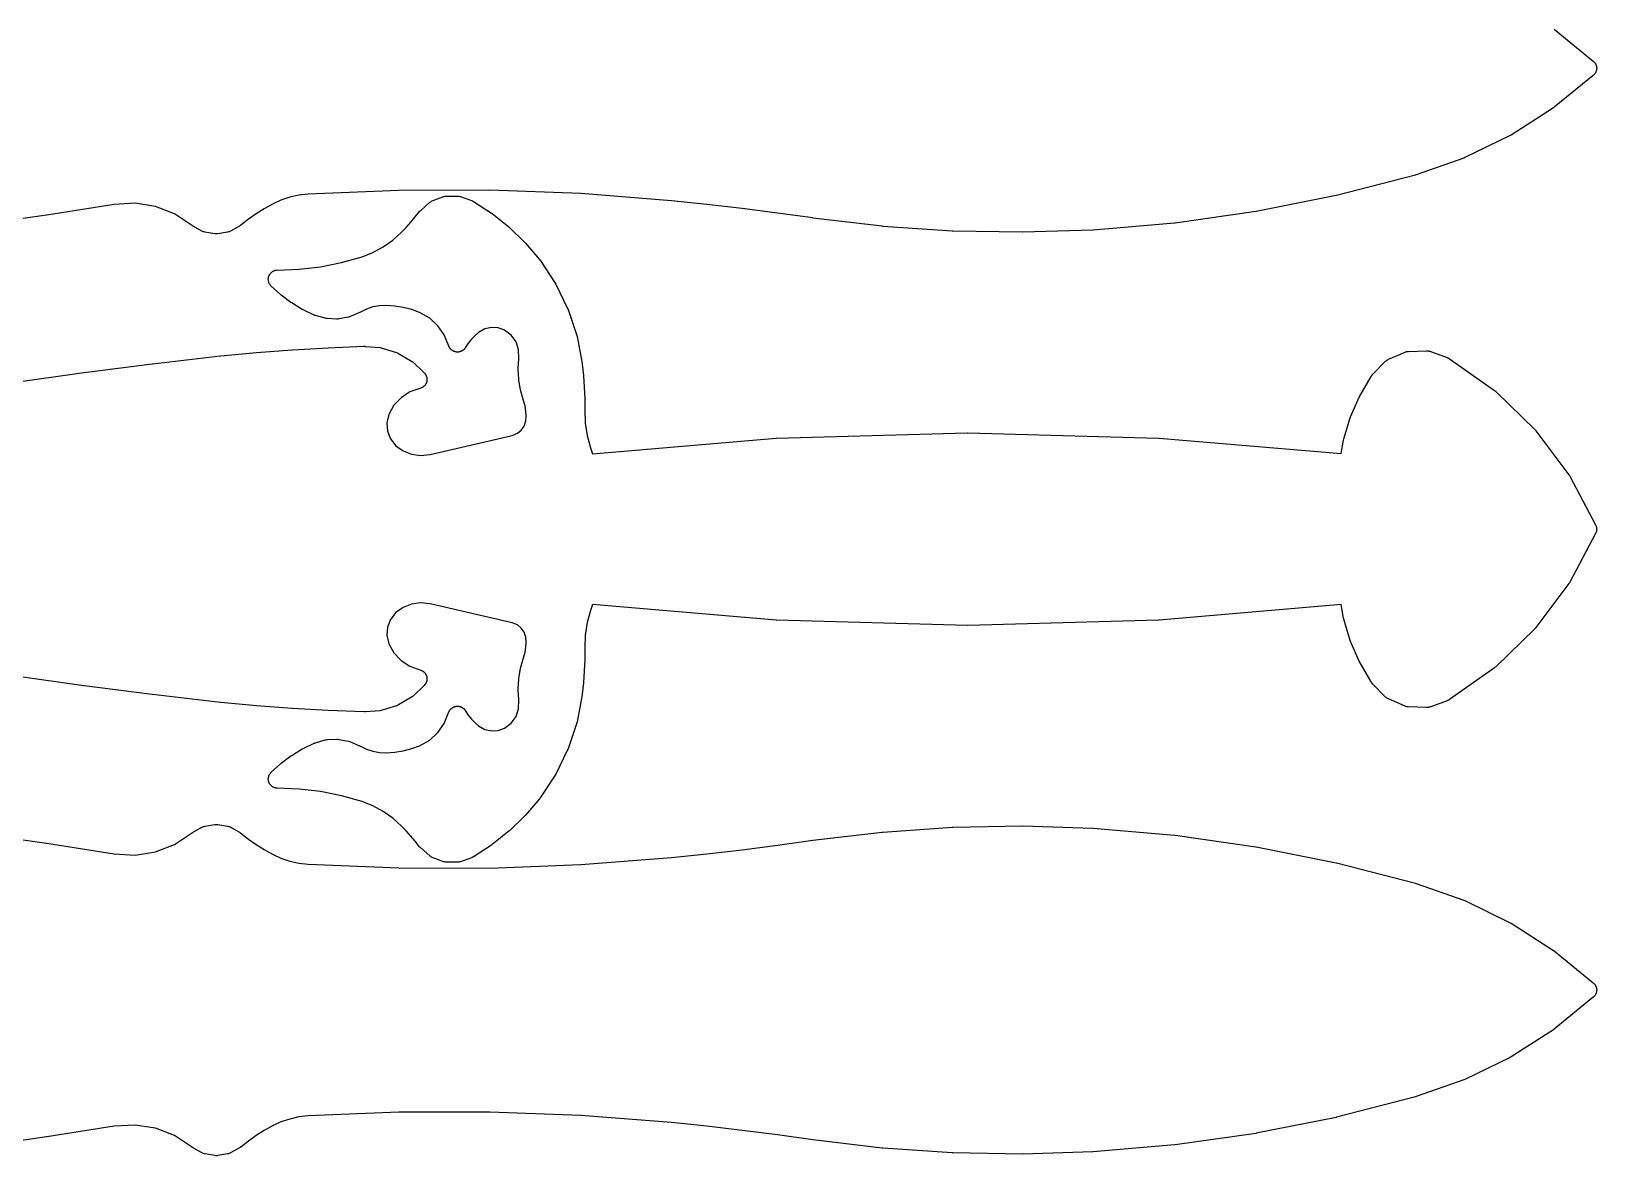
# Model space of a CAD drawing. Header units: metres. Extents: x 0 to 3000, y 0 to 1240.
# Drawn here: x 1698.4 to 2038.1, y 715.7 to 959.7 of the extents above; entities that cross this region are included whole.
import ezdxf

# ---------------------------------------------------------------- set-up
doc = ezdxf.new("R2010")
doc.units = ezdxf.units.M

msp = doc.modelspace()

# ---------------------------------------------------------------- linework, layer by layer
at = {"color": 1}
for points in [[(2028.88, 960.14), (2037.36, 953.21), (2037.36, 953.21), (2037.36, 953.2), (2037.43, 953.14), (2037.5, 953.08), (2037.51, 953.07), (2037.51, 953.07), (2037.57, 953), (2037.64, 952.93), (2037.64, 952.93), (2037.64, 952.93), (2037.7, 952.85), (2037.75, 952.77), (2037.76, 952.77), (2037.76, 952.77), (2037.81, 952.69), (2037.85, 952.61), (2037.86, 952.6), (2037.86, 952.6), (2037.9, 952.51), (2037.94, 952.43), (2037.94, 952.42), (2037.94, 952.42), (2037.97, 952.33), (2038.01, 952.24), (2038.01, 952.24), (2038.01, 952.24), (2038.03, 952.14), (2038.05, 952.05), (2038.05, 952.05), (2038.06, 952.05), (2038.07, 951.95), (2038.08, 951.86), (2038.08, 951.86), (2038.08, 951.85), (2038.09, 951.76), (2038.09, 951.66), (2038.09, 951.66), (2038.09, 951.66), (2038.09, 951.56), (2038.08, 951.47), (2038.08, 951.46), (2038.08, 951.46), (2038.07, 951.37), (2038.06, 951.27), (2038.05, 951.27), (2038.05, 951.27), (2038.03, 951.17), (2038.01, 951.08), (2038.01, 951.08), (2038.01, 951.08), (2037.97, 950.99), (2037.94, 950.9), (2037.94, 950.89), (2037.94, 950.89), (2037.9, 950.81), (2037.86, 950.72), (2037.86, 950.72), (2037.85, 950.71), (2037.81, 950.63), (2037.76, 950.55), (2037.76, 950.55), (2037.75, 950.54), (2037.7, 950.47), (2037.64, 950.39), (2037.64, 950.39), (2037.64, 950.39), (2037.57, 950.32), (2037.51, 950.25), (2037.51, 950.25), (2037.5, 950.24), (2037.43, 950.18), (2037.36, 950.12), (2037.36, 950.11), (2037.36, 950.11), (2028.88, 943.18), (2028.69, 943.04), (2019.5, 937.16), (2019.3, 937.05), (2009.49, 932.26), (2009.27, 932.17), (1998.94, 928.54), (1998.86, 928.51), (1998.78, 928.49), (1981.65, 924.07), (1981.54, 924.04), (1964.21, 920.59), (1964.1, 920.57), (1946.6, 918.08), (1946.49, 918.07), (1928.86, 916.56), (1928.81, 916.56), (1928.75, 916.55), (1913.61, 916.06), (1913.51, 916.06), (1898.37, 916.33), (1898.27, 916.33), (1883.17, 917.36), (1883.06, 917.37), (1868.02, 919.16), (1868, 919.17), (1867.98, 919.17), (1860.33, 920.23), (1852.67, 921.21), (1845.01, 922.1), (1837.35, 922.9), (1817.65, 924.45), (1797.94, 925.2), (1778.21, 925.17), (1758.52, 924.35), (1756.48, 924.12), (1754.52, 923.68), (1752.62, 923.04), (1750.76, 922.19), (1748.98, 921.19), (1747.23, 920.09), (1745.54, 918.9), (1743.87, 917.6), (1743.83, 917.57), (1743.79, 917.54), (1743.74, 917.51), (1743.71, 917.49), (1743.66, 917.46), (1743.62, 917.43), (1741.69, 916.34), (1741.54, 916.26), (1741.38, 916.2), (1741.21, 916.15), (1741.04, 916.11), (1738.92, 915.75), (1738.69, 915.72), (1738.47, 915.72), (1738.24, 915.75), (1736.12, 916.11), (1735.95, 916.15), (1735.79, 916.2), (1735.63, 916.26), (1735.47, 916.34), (1733.54, 917.43), (1733.49, 917.47), (1733.43, 917.5), (1729.51, 920.08), (1725.38, 921.68), (1721.01, 922.36), (1716.43, 922.1), (1701.8, 919.78), (1701.77, 919.78), (1687.02, 917.66)], [(1695.12, 883.54), (1709.87, 885.66), (1709.9, 885.66), (1724.69, 887.56), (1724.72, 887.56), (1739.53, 889.24), (1739.55, 889.24), (1739.57, 889.24), (1747.28, 889.98), (1747.32, 889.98), (1755.05, 890.58), (1755.09, 890.58), (1762.83, 891.03), (1762.87, 891.03), (1770.62, 891.33), (1770.64, 891.33), (1770.67, 891.33), (1770.74, 891.33), (1770.82, 891.33), (1770.84, 891.33), (1770.87, 891.32), (1774.15, 891.05), (1774.37, 891.02), (1774.59, 890.96), (1777.7, 889.97), (1777.9, 889.89), (1778.1, 889.79), (1780.91, 888.13), (1781.1, 888.01), (1781.27, 887.86), (1783.66, 885.6), (1783.72, 885.54), (1783.78, 885.48), (1783.79, 885.47), (1783.8, 885.46), (1783.85, 885.39), (1783.9, 885.33), (1783.91, 885.31), (1783.92, 885.3), (1783.97, 885.23), (1784.01, 885.16), (1784.02, 885.15), (1784.03, 885.14), (1784.07, 885.06), (1784.1, 884.99), (1784.11, 884.97), (1784.12, 884.96), (1784.15, 884.88), (1784.18, 884.81), (1784.18, 884.79), (1784.19, 884.78), (1784.21, 884.7), (1784.23, 884.62), (1784.24, 884.6), (1784.24, 884.59), (1784.26, 884.51), (1784.27, 884.43), (1784.27, 884.41), (1784.27, 884.4), (1784.28, 884.31), (1784.29, 884.23), (1784.29, 884.22), (1784.29, 884.2), (1784.29, 884.12), (1784.29, 884.03), (1784.29, 884.02), (1784.29, 884), (1784.28, 883.92), (1784.27, 883.84), (1784.26, 883.82), (1784.26, 883.81), (1784.24, 883.73), (1784.23, 883.65), (1784.22, 883.63), (1784.22, 883.62), (1784.19, 883.54), (1784.17, 883.46), (1784.16, 883.45), (1784.16, 883.43), (1784.13, 883.36), (1784.09, 883.28), (1784.09, 883.27), (1784.08, 883.25), (1784.04, 883.18), (1784, 883.11), (1783.99, 883.09), (1783.98, 883.08), (1783.94, 883.01), (1783.89, 882.94), (1783.88, 882.93), (1783.87, 882.92), (1783.82, 882.86), (1783.76, 882.79), (1783.75, 882.78), (1783.74, 882.77), (1783.68, 882.71), (1783.62, 882.65), (1783.61, 882.65), (1783.6, 882.63), (1783.54, 882.58), (1783.47, 882.53), (1783.46, 882.52), (1783.45, 882.51), (1783.38, 882.47), (1783.31, 882.42), (1783.29, 882.42), (1783.28, 882.41), (1783.21, 882.37), (1783.13, 882.33), (1783.12, 882.33), (1783.11, 882.32), (1783.03, 882.29), (1782.95, 882.26), (1780.56, 881.42), (1778.67, 880.18), (1777.13, 878.53), (1776.03, 876.55), (1775.59, 874.72), (1775.72, 872.92), (1776.38, 871.24), (1777.55, 869.77), (1779.14, 868.63), (1780.96, 867.91), (1782.9, 867.64), (1784.99, 867.86), (1802.77, 871.99), (1803.93, 872.45), (1804.76, 873.12), (1805.36, 874), (1805.71, 875.13), (1805.8, 876.16), (1805.76, 877.27), (1805.58, 878.37), (1805.24, 879.57), (1804.64, 881.63), (1804.59, 881.86), (1804.23, 883.97), (1804.2, 884.2), (1804.1, 886.34), (1804.1, 886.57), (1804.24, 888.62), (1804.18, 890.65), (1803.62, 892.32), (1802.58, 893.75), (1801.13, 894.85), (1799.74, 895.35), (1798.29, 895.44), (1796.88, 895.11), (1795.5, 894.34), (1794.72, 893.68), (1793.95, 892.88), (1793.25, 892.01), (1792.6, 890.99), (1792.58, 890.96), (1792.56, 890.94), (1792.52, 890.88), (1792.48, 890.83), (1792.46, 890.81), (1792.45, 890.78), (1792.4, 890.73), (1792.35, 890.68), (1792.33, 890.66), (1792.31, 890.64), (1792.26, 890.59), (1792.21, 890.55), (1792.19, 890.53), (1792.16, 890.51), (1792.11, 890.47), (1792.05, 890.43), (1792.03, 890.41), (1792.01, 890.4), (1791.95, 890.36), (1791.89, 890.32), (1791.86, 890.31), (1791.84, 890.3), (1791.77, 890.27), (1791.71, 890.24), (1791.68, 890.23), (1791.66, 890.21), (1791.59, 890.19), (1791.53, 890.17), (1791.5, 890.16), (1791.47, 890.15), (1791.4, 890.13), (1791.34, 890.12), (1791.31, 890.11), (1791.28, 890.11), (1791.21, 890.1), (1791.14, 890.08), (1791.12, 890.08), (1791.09, 890.08), (1791.02, 890.08), (1790.95, 890.07), (1790.92, 890.07), (1790.89, 890.07), (1790.82, 890.08), (1790.75, 890.08), (1790.72, 890.08), (1790.69, 890.08), (1790.63, 890.1), (1790.56, 890.1), (1790.53, 890.11), (1790.5, 890.12), (1790.43, 890.13), (1790.37, 890.15), (1790.34, 890.16), (1790.31, 890.17), (1790.25, 890.19), (1790.18, 890.21), (1790.15, 890.22), (1790.13, 890.23), (1790.06, 890.26), (1790, 890.29), (1789.98, 890.31), (1789.95, 890.32), (1789.89, 890.36), (1789.83, 890.39), (1789.81, 890.41), (1789.78, 890.42), (1789.73, 890.46), (1789.67, 890.51), (1789.65, 890.52), (1789.63, 890.54), (1789.58, 890.59), (1789.52, 890.63), (1789.5, 890.66), (1789.48, 890.68), (1789.44, 890.73), (1789.39, 890.78), (1789.37, 890.8), (1789.35, 890.82), (1789.31, 890.88), (1789.27, 890.93), (1789.26, 890.96), (1789.24, 890.98), (1789.2, 891.04), (1789.17, 891.1), (1789.15, 891.13), (1789.14, 891.15), (1789.11, 891.21), (1789.08, 891.28), (1789.07, 891.3), (1789.06, 891.33), (1788.06, 893.82), (1786.68, 895.8), (1784.89, 897.43), (1782.7, 898.66), (1780.99, 899.28), (1779.16, 899.76), (1777.31, 900.06), (1775.45, 900.2), (1773.97, 900.13), (1772.55, 899.86), (1771.18, 899.4), (1769.75, 898.69), (1769.71, 898.67), (1769.67, 898.65), (1767.72, 897.79), (1767.5, 897.71), (1767.27, 897.65), (1765.2, 897.27), (1764.98, 897.24), (1764.75, 897.23), (1762.64, 897.33), (1762.41, 897.35), (1762.19, 897.4), (1760.13, 897.99), (1760.07, 898.01), (1760, 898.03), (1759.98, 898.04), (1759.95, 898.05), (1759.88, 898.08), (1759.82, 898.1), (1757.4, 899.25), (1757.22, 899.35), (1754.94, 900.74), (1754.77, 900.85), (1752.63, 902.46), (1752.48, 902.59), (1750.51, 904.41), (1750.51, 904.41), (1750.51, 904.41), (1750.44, 904.48), (1750.37, 904.55), (1750.37, 904.55), (1750.37, 904.55), (1750.31, 904.63), (1750.25, 904.7), (1750.25, 904.7), (1750.25, 904.7), (1750.19, 904.78), (1750.14, 904.86), (1750.14, 904.87), (1750.14, 904.87), (1750.1, 904.95), (1750.05, 905.04), (1750.05, 905.04), (1750.05, 905.04), (1750.01, 905.13), (1749.98, 905.22), (1749.98, 905.22), (1749.98, 905.23), (1749.95, 905.32), (1749.92, 905.41), (1749.92, 905.41), (1749.92, 905.41), (1749.9, 905.51), (1749.89, 905.6), (1749.89, 905.6), (1749.89, 905.61), (1749.88, 905.7), (1749.87, 905.8), (1749.87, 905.8), (1749.87, 905.8), (1749.87, 905.9), (1749.87, 905.99), (1749.87, 906), (1749.87, 906), (1749.88, 906.09), (1749.89, 906.19), (1749.89, 906.19), (1749.89, 906.19), (1749.91, 906.29), (1749.93, 906.38), (1749.93, 906.38), (1749.93, 906.39), (1749.96, 906.48), (1749.99, 906.57), (1749.99, 906.57), (1749.99, 906.57), (1750.03, 906.66), (1750.07, 906.75), (1750.07, 906.75), (1750.07, 906.75), (1750.12, 906.84), (1750.16, 906.92), (1750.16, 906.92), (1750.17, 906.93), (1750.22, 907), (1750.27, 907.08), (1750.28, 907.08), (1750.28, 907.09), (1750.34, 907.16), (1750.4, 907.23), (1750.4, 907.23), (1750.4, 907.24), (1750.47, 907.3), (1750.54, 907.37), (1750.54, 907.37), (1750.54, 907.37), (1750.62, 907.43), (1750.69, 907.49), (1750.7, 907.49), (1750.7, 907.5), (1750.78, 907.55), (1750.86, 907.6), (1750.86, 907.6), (1750.86, 907.6), (1750.95, 907.65), (1751.03, 907.69), (1751.03, 907.69), (1751.04, 907.69), (1751.13, 907.73), (1751.21, 907.76), (1751.22, 907.77), (1751.22, 907.77), (1751.31, 907.79), (1751.4, 907.82), (1751.4, 907.82), (1751.41, 907.82), (1751.5, 907.84), (1751.59, 907.86), (1751.6, 907.86), (1751.6, 907.86), (1751.7, 907.86), (1751.79, 907.87), (1751.79, 907.87), (1751.8, 907.87), (1756.54, 908.04), (1761.17, 908.59), (1765.74, 909.5), (1770.21, 910.77), (1772.57, 911.71), (1774.79, 912.91), (1776.85, 914.37), (1778.76, 916.09), (1779.77, 917.14), (1780.77, 918.25), (1781.75, 919.39), (1782.7, 920.58), (1782.75, 920.63), (1782.79, 920.68), (1782.82, 920.7), (1782.83, 920.72), (1782.89, 920.77), (1782.93, 920.82), (1784.83, 922.5), (1784.97, 922.61), (1785.12, 922.71), (1785.28, 922.8), (1785.44, 922.87), (1787.74, 923.75), (1787.91, 923.81), (1788.08, 923.85), (1788.25, 923.87), (1788.43, 923.89), (1790.89, 923.92), (1791.07, 923.92), (1791.24, 923.89), (1791.42, 923.86), (1791.59, 923.8), (1793.98, 922.95), (1794.01, 922.94), (1794.04, 922.93), (1794.1, 922.9), (1794.1, 922.9), (1794.16, 922.87), (1794.19, 922.86), (1794.22, 922.84), (1794.28, 922.81), (1794.33, 922.78), (1794.36, 922.76), (1794.39, 922.75), (1798.29, 920.22), (1798.45, 920.11), (1802.08, 917.22), (1802.22, 917.09), (1805.55, 913.86), (1805.68, 913.72), (1808.69, 910.17), (1808.7, 910.16), (1808.71, 910.14), (1808.76, 910.08), (1808.81, 910.02), (1808.82, 910), (1808.83, 909.99), (1812.1, 905.06), (1812.24, 904.83), (1814.82, 899.53), (1814.92, 899.29), (1816.78, 893.69), (1816.85, 893.44), (1817.96, 887.62), (1817.98, 887.54), (1817.99, 887.46), (1818.25, 885.02), (1818.25, 884.95), (1818.42, 882.5), (1818.43, 882.43), (1818.51, 879.98), (1818.51, 879.91), (1818.51, 877.5), (1818.61, 874.67), (1819.02, 871.95), (1819.74, 869.29), (1820.24, 868.01), (1860.04, 871.41), (1860.16, 871.42), (1901.54, 872.59), (1901.66, 872.59), (1943.04, 871.42), (1943.16, 871.41), (1982.63, 868.04), (1983.17, 870.99), (1983.23, 871.22), (1984.63, 875.81), (1984.71, 876.03), (1986.63, 880.44), (1986.74, 880.64), (1989.16, 884.81), (1989.19, 884.86), (1989.22, 884.9), (1989.25, 884.94), (1989.27, 884.97), (1989.3, 885.02), (1989.34, 885.06), (1989.37, 885.09), (1989.39, 885.13), (1989.43, 885.17), (1989.47, 885.21), (1992.3, 888.08), (1992.44, 888.21), (1992.59, 888.32), (1992.76, 888.42), (1992.93, 888.51), (1996.51, 890.07), (1996.68, 890.13), (1996.86, 890.18), (1997.04, 890.21), (1997.23, 890.23), (2001.13, 890.37), (2001.32, 890.37), (2001.51, 890.35), (2001.7, 890.31), (2001.88, 890.26), (2005.68, 888.89), (2005.74, 888.86), (2005.81, 888.84), (2005.83, 888.83), (2005.86, 888.82), (2005.92, 888.78), (2005.99, 888.75), (2006.01, 888.74), (2006.03, 888.72), (2006.09, 888.68), (2006.15, 888.64), (2015.94, 881.72), (2016.06, 881.62), (2016.18, 881.52), (2024.71, 873.21), (2024.82, 873.1), (2024.92, 872.98), (2032.07, 863.45), (2032.16, 863.32), (2032.24, 863.18), (2037.86, 852.6), (2037.9, 852.51), (2037.94, 852.43), (2037.94, 852.42), (2037.94, 852.42), (2037.97, 852.33), (2038.01, 852.25), (2038.01, 852.24), (2038.01, 852.23), (2038.03, 852.14), (2038.05, 852.06), (2038.05, 852.05), (2038.06, 852.04), (2038.07, 851.95), (2038.08, 851.86), (2038.08, 851.86), (2038.08, 851.85), (2038.09, 851.76), (2038.09, 851.66), (2038.09, 851.66), (2038.09, 851.65), (2038.09, 851.56), (2038.08, 851.47), (2038.08, 851.46), (2038.08, 851.46), (2038.07, 851.37), (2038.06, 851.27), (2038.05, 851.27), (2038.05, 851.26), (2038.03, 851.17), (2038.01, 851.08), (2038.01, 851.08), (2038.01, 851.07), (2037.97, 850.99), (2037.94, 850.9), (2037.94, 850.89), (2037.94, 850.89), (2037.9, 850.81), (2037.86, 850.72), (2032.24, 840.14), (2032.16, 840), (2032.07, 839.87), (2024.92, 830.34), (2024.82, 830.22), (2024.71, 830.11), (2016.18, 821.8), (2016.06, 821.7), (2015.94, 821.6), (2006.15, 814.68), (2006.09, 814.64), (2006.03, 814.59), (2006.01, 814.58), (2005.99, 814.57), (2005.92, 814.54), (2005.86, 814.5), (2005.83, 814.49), (2005.81, 814.48), (2005.74, 814.45), (2005.68, 814.43), (2001.88, 813.06), (2001.7, 813.01), (2001.51, 812.97), (2001.32, 812.95), (2001.13, 812.95), (1997.23, 813.09), (1997.04, 813.11), (1996.86, 813.14), (1996.68, 813.19), (1996.51, 813.25), (1992.93, 814.81), (1992.76, 814.89), (1992.59, 815), (1992.44, 815.11), (1992.3, 815.24), (1989.47, 818.11), (1989.43, 818.15), (1989.39, 818.19), (1989.37, 818.23), (1989.34, 818.26), (1989.3, 818.3), (1989.27, 818.34), (1989.25, 818.38), (1989.22, 818.42), (1989.19, 818.46), (1989.16, 818.51), (1986.74, 822.68), (1986.63, 822.88), (1984.71, 827.29), (1984.63, 827.51), (1983.23, 832.1), (1983.17, 832.33), (1982.63, 835.28), (1943.16, 831.91), (1943.04, 831.9), (1901.66, 830.73), (1901.54, 830.73), (1860.16, 831.9), (1860.04, 831.91), (1820.24, 835.31), (1819.74, 834.03), (1819.02, 831.37), (1818.61, 828.65), (1818.51, 825.82), (1818.51, 823.41), (1818.51, 823.34), (1818.43, 820.89), (1818.42, 820.82), (1818.25, 818.37), (1818.25, 818.3), (1817.99, 815.86), (1817.98, 815.78), (1817.96, 815.7), (1816.85, 809.88), (1816.78, 809.62), (1814.92, 804.03), (1814.82, 803.79), (1812.24, 798.49), (1812.1, 798.26), (1808.83, 793.33), (1808.82, 793.32), (1808.81, 793.3), (1808.76, 793.24), (1808.71, 793.17), (1808.7, 793.16), (1808.69, 793.15), (1805.68, 789.6), (1805.55, 789.46), (1802.22, 786.23), (1802.08, 786.1), (1798.45, 783.21), (1798.29, 783.1), (1794.39, 780.57), (1794.36, 780.56), (1794.33, 780.54), (1794.28, 780.51), (1794.22, 780.48), (1794.19, 780.46), (1794.16, 780.44), (1794.1, 780.42), (1794.04, 780.39), (1794.01, 780.38), (1793.98, 780.37), (1791.59, 779.51), (1791.42, 779.46), (1791.24, 779.42), (1791.07, 779.4), (1790.89, 779.4), (1788.43, 779.43), (1788.25, 779.44), (1788.08, 779.47), (1787.91, 779.51), (1787.74, 779.57), (1785.44, 780.45), (1785.28, 780.52), (1785.12, 780.61), (1784.97, 780.71), (1784.83, 780.82), (1782.93, 782.5), (1782.89, 782.55), (1782.83, 782.6), (1782.82, 782.62), (1782.79, 782.64), (1782.75, 782.69), (1782.7, 782.74), (1781.75, 783.93), (1780.77, 785.07), (1779.77, 786.18), (1778.76, 787.23), (1776.85, 788.95), (1774.79, 790.41), (1772.57, 791.61), (1770.21, 792.54), (1765.74, 793.82), (1761.17, 794.73), (1756.54, 795.27), (1751.8, 795.45), (1751.79, 795.45), (1751.79, 795.45), (1751.7, 795.45), (1751.6, 795.46), (1751.6, 795.46), (1751.59, 795.46), (1751.5, 795.48), (1751.41, 795.5), (1751.4, 795.5), (1751.4, 795.5), (1751.31, 795.53), (1751.22, 795.55), (1751.22, 795.55), (1751.21, 795.55), (1751.13, 795.59), (1751.04, 795.63), (1751.03, 795.63), (1751.03, 795.63), (1750.95, 795.67), (1750.86, 795.72), (1750.86, 795.72), (1750.86, 795.72), (1750.78, 795.77), (1750.7, 795.82), (1750.7, 795.82), (1750.69, 795.83), (1750.62, 795.89), (1750.54, 795.95), (1750.54, 795.95), (1750.54, 795.95), (1750.47, 796.02), (1750.4, 796.08), (1750.4, 796.08), (1750.4, 796.09), (1750.34, 796.16), (1750.28, 796.23), (1750.28, 796.23), (1750.27, 796.24), (1750.22, 796.32), (1750.17, 796.39), (1750.16, 796.4), (1750.16, 796.4), (1750.12, 796.48), (1750.07, 796.57), (1750.07, 796.57), (1750.07, 796.57), (1750.03, 796.66), (1749.99, 796.75), (1749.99, 796.75), (1749.99, 796.75), (1749.96, 796.84), (1749.93, 796.93), (1749.93, 796.94), (1749.93, 796.94), (1749.91, 797.03), (1749.89, 797.13), (1749.89, 797.13), (1749.89, 797.13), (1749.88, 797.23), (1749.87, 797.32), (1749.87, 797.32), (1749.87, 797.33), (1749.87, 797.42), (1749.87, 797.52), (1749.87, 797.52), (1749.87, 797.52), (1749.88, 797.62), (1749.89, 797.71), (1749.89, 797.71), (1749.89, 797.72), (1749.9, 797.81), (1749.92, 797.91), (1749.92, 797.91), (1749.92, 797.91), (1749.95, 798), (1749.98, 798.09), (1749.98, 798.1), (1749.98, 798.1), (1750.01, 798.19), (1750.05, 798.28), (1750.05, 798.28), (1750.05, 798.28), (1750.1, 798.37), (1750.14, 798.45), (1750.14, 798.45), (1750.14, 798.46), (1750.19, 798.53), (1750.25, 798.61), (1750.25, 798.62), (1750.25, 798.62), (1750.31, 798.69), (1750.37, 798.77), (1750.37, 798.77), (1750.37, 798.77), (1750.44, 798.84), (1750.51, 798.91), (1750.51, 798.91), (1750.51, 798.91), (1752.48, 800.73), (1752.63, 800.86), (1754.77, 802.47), (1754.94, 802.58), (1757.22, 803.97), (1757.4, 804.06), (1759.82, 805.22), (1759.88, 805.24), (1759.95, 805.27), (1759.98, 805.28), (1760, 805.29), (1760.07, 805.31), (1760.13, 805.33), (1762.19, 805.92), (1762.41, 805.97), (1762.64, 805.99), (1764.75, 806.09), (1764.98, 806.08), (1765.2, 806.05), (1767.27, 805.67), (1767.5, 805.61), (1767.72, 805.53), (1769.67, 804.67), (1769.71, 804.65), (1769.75, 804.63), (1771.18, 803.92), (1772.55, 803.46), (1773.97, 803.19), (1775.45, 803.12), (1777.31, 803.25), (1779.16, 803.56), (1780.99, 804.04), (1782.7, 804.66), (1784.89, 805.89), (1786.68, 807.52), (1788.06, 809.5), (1789.06, 811.99), (1789.07, 812.02), (1789.08, 812.04), (1789.11, 812.1), (1789.14, 812.17), (1789.15, 812.19), (1789.17, 812.22), (1789.2, 812.28), (1789.24, 812.34), (1789.26, 812.36), (1789.27, 812.39), (1789.31, 812.44), (1789.35, 812.5), (1789.37, 812.52), (1789.39, 812.54), (1789.44, 812.59), (1789.48, 812.64), (1789.5, 812.66), (1789.52, 812.68), (1789.58, 812.73), (1789.63, 812.78), (1789.65, 812.79), (1789.67, 812.81), (1789.73, 812.85), (1789.78, 812.9), (1789.81, 812.91), (1789.83, 812.93), (1789.89, 812.96), (1789.95, 813), (1789.98, 813.01), (1790, 813.03), (1790.06, 813.05), (1790.13, 813.09), (1790.15, 813.1), (1790.18, 813.11), (1790.25, 813.13), (1790.31, 813.15), (1790.34, 813.16), (1790.37, 813.17), (1790.43, 813.19), (1790.5, 813.2), (1790.53, 813.21), (1790.56, 813.21), (1790.63, 813.22), (1790.69, 813.23), (1790.72, 813.24), (1790.75, 813.24), (1790.82, 813.24), (1790.89, 813.25), (1790.92, 813.25), (1790.95, 813.25), (1791.02, 813.24), (1791.09, 813.24), (1791.12, 813.24), (1791.14, 813.23), (1791.21, 813.22), (1791.28, 813.21), (1791.31, 813.21), (1791.34, 813.2), (1791.4, 813.18), (1791.47, 813.17), (1791.5, 813.16), (1791.53, 813.15), (1791.59, 813.13), (1791.66, 813.1), (1791.68, 813.09), (1791.71, 813.08), (1791.77, 813.05), (1791.84, 813.02), (1791.86, 813.01), (1791.89, 813), (1791.95, 812.96), (1792.01, 812.92), (1792.03, 812.91), (1792.05, 812.89), (1792.11, 812.85), (1792.16, 812.81), (1792.19, 812.79), (1792.21, 812.77), (1792.26, 812.72), (1792.31, 812.68), (1792.33, 812.66), (1792.35, 812.64), (1792.4, 812.59), (1792.45, 812.54), (1792.46, 812.51), (1792.48, 812.49), (1792.52, 812.43), (1792.56, 812.38), (1792.58, 812.35), (1792.6, 812.33), (1793.25, 811.31), (1793.95, 810.44), (1794.72, 809.64), (1795.5, 808.98), (1796.88, 808.21), (1798.29, 807.88), (1799.74, 807.97), (1801.13, 808.47), (1802.58, 809.56), (1803.62, 811), (1804.18, 812.67), (1804.24, 814.69), (1804.1, 816.75), (1804.1, 816.98), (1804.2, 819.12), (1804.23, 819.35), (1804.59, 821.46), (1804.64, 821.69), (1805.24, 823.75), (1805.58, 824.94), (1805.76, 826.05), (1805.8, 827.16), (1805.71, 828.19), (1805.36, 829.32), (1804.76, 830.2), (1803.93, 830.87), (1802.77, 831.33), (1784.99, 835.45), (1782.9, 835.68), (1780.96, 835.41), (1779.14, 834.69), (1777.55, 833.55), (1776.38, 832.08), (1775.72, 830.4), (1775.59, 828.6), (1776.03, 826.77), (1777.13, 824.79), (1778.67, 823.14), (1780.56, 821.9), (1782.95, 821.06), (1783.03, 821.03), (1783.11, 821), (1783.12, 820.99), (1783.13, 820.99), (1783.21, 820.95), (1783.28, 820.91), (1783.29, 820.9), (1783.31, 820.9), (1783.38, 820.85), (1783.45, 820.81), (1783.46, 820.8), (1783.47, 820.79), (1783.54, 820.74), (1783.6, 820.68), (1783.61, 820.67), (1783.62, 820.66), (1783.68, 820.61), (1783.74, 820.55), (1783.75, 820.54), (1783.76, 820.53), (1783.82, 820.46), (1783.87, 820.4), (1783.88, 820.39), (1783.89, 820.38), (1783.94, 820.31), (1783.98, 820.24), (1783.99, 820.23), (1784, 820.21), (1784.04, 820.14), (1784.08, 820.07), (1784.09, 820.05), (1784.09, 820.04), (1784.13, 819.96), (1784.16, 819.89), (1784.16, 819.87), (1784.17, 819.86), (1784.19, 819.78), (1784.22, 819.7), (1784.22, 819.69), (1784.23, 819.67), (1784.24, 819.59), (1784.26, 819.51), (1784.26, 819.49), (1784.27, 819.48), (1784.28, 819.4), (1784.29, 819.31), (1784.29, 819.3), (1784.29, 819.29), (1784.29, 819.2), (1784.29, 819.12), (1784.29, 819.1), (1784.29, 819.09), (1784.28, 819.01), (1784.27, 818.92), (1784.27, 818.91), (1784.27, 818.89), (1784.26, 818.81), (1784.24, 818.73), (1784.24, 818.72), (1784.23, 818.7), (1784.21, 818.62), (1784.19, 818.54), (1784.18, 818.53), (1784.18, 818.51), (1784.15, 818.44), (1784.12, 818.36), (1784.11, 818.34), (1784.1, 818.33), (1784.07, 818.26), (1784.03, 818.18), (1784.02, 818.17), (1784.01, 818.16), (1783.97, 818.09), (1783.92, 818.02), (1783.91, 818.01), (1783.9, 817.99), (1783.85, 817.93), (1783.8, 817.86), (1783.79, 817.85), (1783.78, 817.84), (1783.72, 817.78), (1783.66, 817.72), (1781.27, 815.45), (1781.1, 815.31), (1780.91, 815.18), (1778.1, 813.53), (1777.9, 813.43), (1777.7, 813.35), (1774.59, 812.36), (1774.37, 812.3), (1774.15, 812.27), (1770.87, 811.99), (1770.84, 811.99), (1770.82, 811.99), (1770.74, 811.99), (1770.67, 811.99), (1770.64, 811.99), (1770.62, 811.99), (1762.87, 812.29), (1762.83, 812.29), (1755.09, 812.74), (1755.05, 812.74), (1747.32, 813.34), (1747.28, 813.34), (1739.57, 814.08), (1739.55, 814.08), (1739.53, 814.08), (1724.72, 815.76), (1724.69, 815.76), (1709.9, 817.66), (1709.87, 817.66), (1695.12, 819.78)], [(1687.02, 785.66), (1701.77, 783.54), (1701.8, 783.54), (1716.43, 781.22), (1721.01, 780.95), (1725.38, 781.64), (1729.51, 783.24), (1733.43, 785.82), (1733.49, 785.85), (1733.54, 785.89), (1735.47, 786.98), (1735.63, 787.06), (1735.79, 787.12), (1735.95, 787.17), (1736.12, 787.21), (1738.24, 787.57), (1738.47, 787.6), (1738.69, 787.6), (1738.92, 787.57), (1741.04, 787.21), (1741.21, 787.17), (1741.38, 787.12), (1741.54, 787.06), (1741.69, 786.98), (1743.62, 785.89), (1743.66, 785.86), (1743.71, 785.83), (1743.74, 785.81), (1743.79, 785.78), (1743.83, 785.75), (1743.87, 785.72), (1745.54, 784.42), (1747.23, 783.23), (1748.98, 782.13), (1750.76, 781.13), (1752.62, 780.28), (1754.52, 779.64), (1756.48, 779.2), (1758.52, 778.97), (1778.21, 778.15), (1797.94, 778.11), (1817.65, 778.87), (1837.35, 780.42), (1845.01, 781.22), (1852.67, 782.11), (1860.33, 783.09), (1867.98, 784.15), (1868, 784.15), (1868.02, 784.15), (1883.06, 785.95), (1883.17, 785.95), (1898.27, 786.99), (1898.37, 786.99), (1913.51, 787.26), (1913.61, 787.26), (1928.75, 786.77), (1928.81, 786.76), (1928.86, 786.76), (1946.49, 785.25), (1946.6, 785.24), (1964.1, 782.75), (1964.21, 782.73), (1981.54, 779.28), (1981.65, 779.25), (1998.78, 774.83), (1998.86, 774.81), (1998.94, 774.78), (2009.27, 771.15), (2009.49, 771.06), (2019.3, 766.27), (2019.5, 766.16), (2028.69, 760.27), (2028.88, 760.14), (2037.36, 753.21), (2037.36, 753.21), (2037.36, 753.2), (2037.43, 753.14), (2037.5, 753.08), (2037.51, 753.07), (2037.51, 753.07), (2037.57, 753), (2037.64, 752.93), (2037.64, 752.93), (2037.64, 752.93), (2037.7, 752.85), (2037.75, 752.77), (2037.76, 752.77), (2037.76, 752.77), (2037.81, 752.69), (2037.85, 752.61), (2037.86, 752.6), (2037.86, 752.6), (2037.9, 752.51), (2037.94, 752.43), (2037.94, 752.42), (2037.94, 752.42), (2037.97, 752.33), (2038.01, 752.24), (2038.01, 752.24), (2038.01, 752.24), (2038.03, 752.14), (2038.05, 752.05), (2038.05, 752.05), (2038.06, 752.05), (2038.07, 751.95), (2038.08, 751.86), (2038.08, 751.86), (2038.08, 751.85), (2038.09, 751.76), (2038.09, 751.66), (2038.09, 751.66), (2038.09, 751.66), (2038.09, 751.56), (2038.08, 751.47), (2038.08, 751.46), (2038.08, 751.46), (2038.07, 751.37), (2038.06, 751.27), (2038.05, 751.27), (2038.05, 751.27), (2038.03, 751.17), (2038.01, 751.08), (2038.01, 751.08), (2038.01, 751.08), (2037.97, 750.99), (2037.94, 750.9), (2037.94, 750.89), (2037.94, 750.89), (2037.9, 750.81), (2037.86, 750.72), (2037.86, 750.72), (2037.85, 750.71), (2037.81, 750.63), (2037.76, 750.55), (2037.76, 750.55), (2037.75, 750.54), (2037.7, 750.47), (2037.64, 750.39), (2037.64, 750.39), (2037.64, 750.39), (2037.57, 750.32), (2037.51, 750.25), (2037.51, 750.25), (2037.5, 750.24), (2037.43, 750.18), (2037.36, 750.12), (2037.36, 750.11), (2037.36, 750.11), (2028.88, 743.18), (2028.69, 743.04), (2019.5, 737.16), (2019.3, 737.05), (2009.49, 732.26), (2009.27, 732.17), (1998.94, 728.54), (1998.86, 728.51), (1998.78, 728.49), (1981.65, 724.07), (1981.54, 724.04), (1964.21, 720.59), (1964.1, 720.57), (1946.6, 718.08), (1946.49, 718.07), (1928.86, 716.56), (1928.81, 716.56), (1928.75, 716.55), (1913.61, 716.06), (1913.51, 716.06), (1898.37, 716.33), (1898.27, 716.33), (1883.17, 717.36), (1883.06, 717.37), (1868.02, 719.16), (1868, 719.17), (1867.98, 719.17), (1860.33, 720.23), (1852.67, 721.21), (1845.01, 722.1), (1837.35, 722.9), (1817.65, 724.45), (1797.94, 725.2), (1778.21, 725.17), (1758.52, 724.35), (1756.48, 724.12), (1754.52, 723.68), (1752.62, 723.04), (1750.76, 722.19), (1748.98, 721.19), (1747.23, 720.09), (1745.54, 718.9), (1743.87, 717.6), (1743.83, 717.57), (1743.79, 717.54), (1743.74, 717.51), (1743.71, 717.49), (1743.66, 717.46), (1743.62, 717.43), (1741.69, 716.34), (1741.54, 716.26), (1741.38, 716.2), (1741.21, 716.15), (1741.04, 716.11), (1738.92, 715.75), (1738.69, 715.72), (1738.47, 715.72), (1738.24, 715.75), (1736.12, 716.11), (1735.95, 716.15), (1735.79, 716.2), (1735.63, 716.26), (1735.47, 716.34), (1733.54, 717.43), (1733.49, 717.47), (1733.43, 717.5), (1729.51, 720.08), (1725.38, 721.68), (1721.01, 722.36), (1716.43, 722.1), (1701.8, 719.78), (1701.77, 719.78), (1687.02, 717.66)]]:
    msp.add_lwpolyline(points, dxfattribs=at)

doc.saveas('drawing.dxf')
